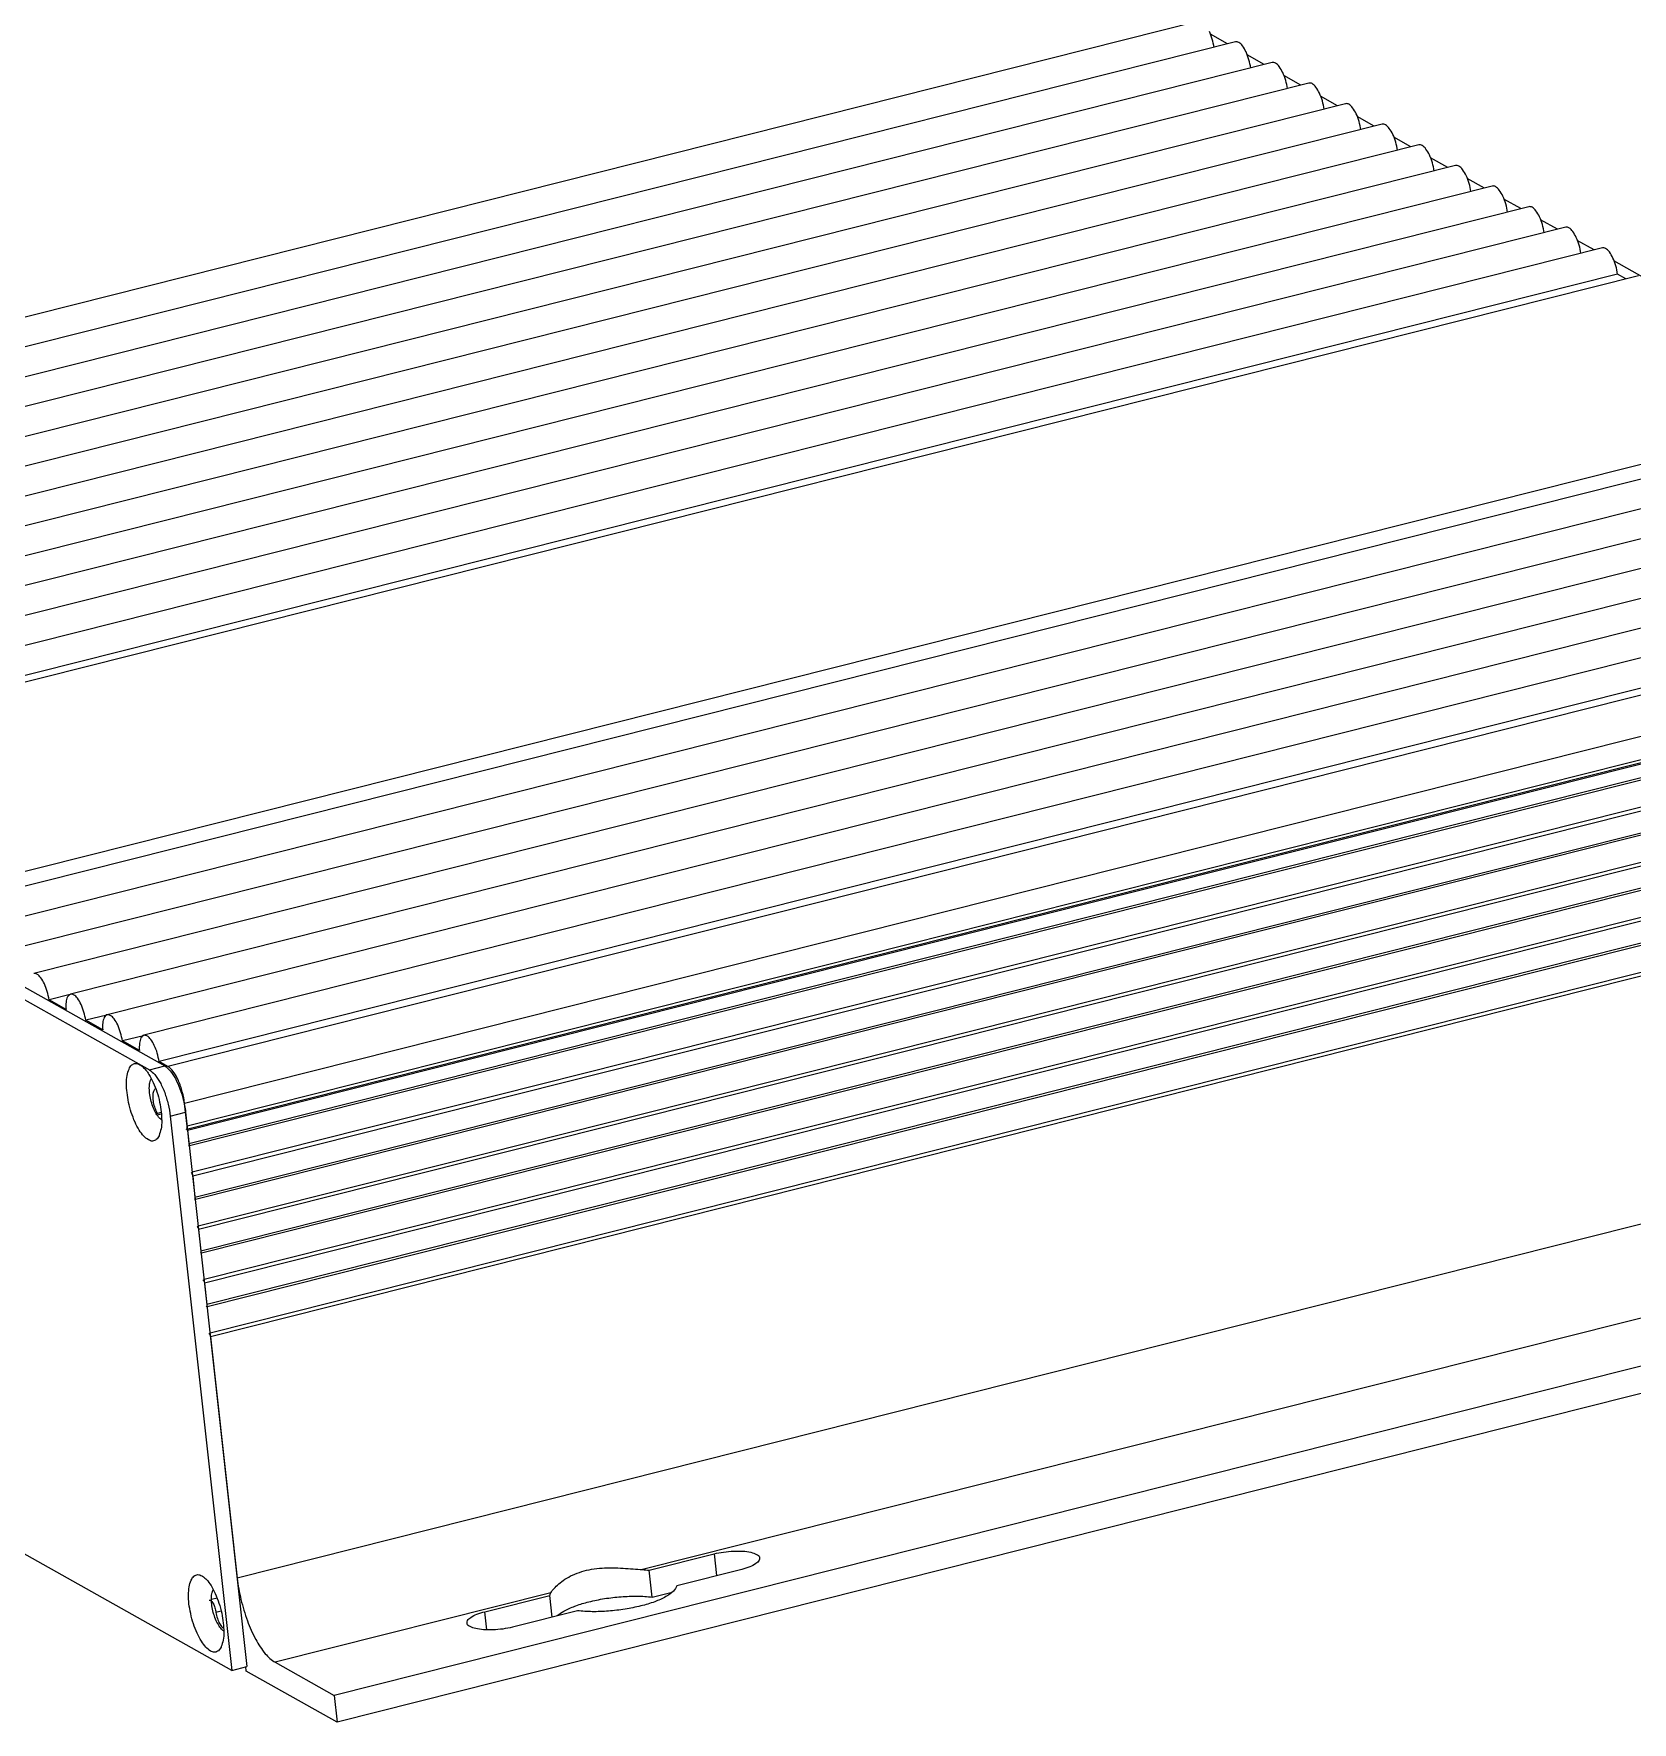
# Model space of a CAD drawing. Header units: millimetres. Extents: x 0 to 6709, y 0 to 2428.
# Drawn here: x 1223.5 to 1336, y 2025.9 to 2144.7 of the extents above; entities that cross this region are included whole.
import ezdxf

# ---------------------------------------------------------------- set-up
doc = ezdxf.new("R2010")
doc.units = ezdxf.units.MM
doc.layers.add('02___PRT_ALL_AXES', color=7, linetype='Continuous')
doc.layers.add('06___PRT_ALL_SURFS', color=7, linetype='Continuous')

msp = doc.modelspace()

# ---------------------------------------------------------------- linework, layer by layer
at = {"color": 7, "linetype": 'Continuous'}
for p, q in [((1373.26, 2102.58), (1234.29, 2067.54)), ((1373.37, 2101.63), (1234.39, 2066.6)), ((1234.43, 2066.47), (1373.33, 2101.48)), ((1373.51, 2099.6), (1234.62, 2064.59)), ((1373.62, 2099.36), (1234.65, 2064.33)), ((1373.79, 2097.85), (1234.81, 2062.82)), ((1234.85, 2062.69), (1373.75, 2097.71)), ((1373.93, 2095.83), (1235.04, 2060.81)), ((1374.04, 2095.59), (1235.06, 2060.56)), ((1374.2, 2094.08), (1235.23, 2059.05)), ((1235.26, 2058.92), (1374.17, 2093.94)), ((1374.35, 2092.06), (1235.45, 2057.04)), ((1374.46, 2091.82), (1235.48, 2056.79)), ((1374.62, 2090.31), (1235.65, 2055.28)), ((1235.68, 2055.15), (1374.59, 2090.16)), ((1374.77, 2088.28), (1235.87, 2053.27)), ((1374.87, 2088.04), (1235.9, 2053.01)), ((1376.76, 2071.06), (1237.78, 2036.02)), ((1232.44, 2068.69), (1232.15, 2068.62)), ((1234.29, 2067.54), (1234.39, 2066.6)), ((1234.65, 2064.33), (1234.81, 2062.82)), ((1383.58, 2062.8), (1244.61, 2027.76)), ((1235.06, 2060.56), (1235.23, 2059.05)), ((1383.79, 2060.91), (1244.82, 2025.88)), ((1353.57, 2058.61), (1266.32, 2036.62)), ((1235.48, 2056.79), (1235.65, 2055.28)), ((1235.9, 2053.01), (1237.78, 2036.02)), ((1266.78, 2036.58), (1271.35, 2037.73)), ((1271.35, 2037.73), (1271.52, 2036.2)), ((1266.99, 2034.69), (1266.78, 2036.58)), ((1273.29, 2036.64), (1268.72, 2035.49)), ((1236.05, 2035.11), (1236.09, 2035.2)), ((1259.86, 2034.99), (1240.45, 2030.1)), ((1266.99, 2034.69), (1268.4, 2035.04)), ((1236.38, 2034.62), (1235.97, 2034.51)), ((1255.22, 2033.66), (1259.79, 2034.81)), ((1259.96, 2033.28), (1259.79, 2034.81)), ((1261.55, 2034.05), (1261.62, 2034.08)), ((1236.65, 2033.7), (1236.29, 2033.61)), ((1255.36, 2032.38), (1255.22, 2033.66)), ((1261.73, 2033.73), (1257.16, 2032.57)), ((1238.42, 2029.47), (1238.39, 2029.79)), ((1244.82, 2025.88), (1238.42, 2029.47)), ((1240.45, 2030.1), (1244.61, 2027.76)), ((1244.61, 2027.76), (1244.82, 2025.88))]:
    msp.add_line(p, q, dxfattribs=at)
for points, start_tangent, end_tangent in [([(1230.03, 2070.2), (1229.99, 2070.83), (1230.04, 2071.4), (1230.17, 2071.86), (1230.37, 2072.15), (1230.63, 2072.25), (1230.93, 2072.16), (1231.03, 2072.1)], (-0.11009, 0.993922), (0.814391, -0.580317)), ([(1231.03, 2072.1), (1231.25, 2071.9), (1231.44, 2071.68)], (0.814391, -0.580317), (0.591954, -0.805972)), ([(1231.44, 2071.68), (1231.57, 2071.48), (1231.87, 2070.91), (1232.13, 2070.25), (1232.32, 2069.53), (1232.43, 2068.84)], (0.591954, -0.805972), (0.11009, -0.993922)), ([(1231.62, 2070.18), (1231.6, 2070.63), (1231.65, 2070.99), (1231.72, 2071.18)], (-0.11009, 0.993922), (0.510003, 0.860173)), ([(1232.28, 2067.15), (1232.09, 2066.9), (1231.83, 2066.79), (1231.53, 2066.88), (1231.21, 2067.14), (1230.89, 2067.56), (1230.59, 2068.13), (1230.33, 2068.8), (1230.14, 2069.51), (1230.03, 2070.2)], (-0.42969, -0.902976), (-0.11009, 0.993922)), ([(1231.85, 2069.22), (1231.7, 2069.69), (1231.62, 2070.18)], (-0.348495, 0.937311), (-0.11009, 0.993922)), ([(1232.04, 2068.8), (1231.85, 2069.22)], (-0.480771, 0.876846), (-0.348495, 0.937311)), ([(1232.25, 2068.48), (1232.04, 2068.8)], (-0.638979, 0.769224), (-0.480771, 0.876846)), ([(1232.46, 2068.29), (1232.25, 2068.48)], (-0.870383, 0.492375), (-0.638979, 0.769224)), ([(1232.43, 2068.84), (1232.47, 2068.21), (1232.42, 2067.64), (1232.29, 2067.18), (1232.28, 2067.15)], (0.11009, -0.993922), (-0.42969, -0.902976)), ([(1234.39, 2066.6), (1234.39, 2066.51), (1234.37, 2066.46), (1234.36, 2066.45)], (0.11009, -0.993922), (-0.977551, -0.210699)), ([(1234.54, 2064.57), (1234.58, 2064.52), (1234.62, 2064.43), (1234.65, 2064.33)], (0.868649, -0.495428), (0.11009, -0.993922)), ([(1234.81, 2062.82), (1234.81, 2062.73), (1234.79, 2062.68), (1234.78, 2062.68)], (0.11009, -0.993922), (-0.977551, -0.210699)), ([(1234.96, 2060.79), (1235, 2060.74), (1235.04, 2060.66), (1235.06, 2060.56)], (0.868649, -0.495428), (0.11009, -0.993922)), ([(1235.23, 2059.05), (1235.23, 2058.96), (1235.21, 2058.91), (1235.19, 2058.91)], (0.11009, -0.993922), (-0.980088, -0.198564)), ([(1235.37, 2057.02), (1235.42, 2056.97), (1235.46, 2056.89), (1235.48, 2056.79)], (0.880386, -0.474258), (0.11009, -0.993922)), ([(1235.65, 2055.28), (1235.65, 2055.19), (1235.62, 2055.14), (1235.61, 2055.13)], (0.11009, -0.993922), (-0.980088, -0.198564)), ([(1235.79, 2053.25), (1235.84, 2053.2), (1235.88, 2053.11), (1235.9, 2053.01)], (0.880386, -0.474258), (0.11009, -0.993922)), ([(1271.35, 2037.73), (1272.02, 2037.86), (1272.72, 2037.92), (1273.38, 2037.92), (1273.94, 2037.84), (1274.34, 2037.69), (1274.54, 2037.5), (1274.55, 2037.43)], (0.969664, 0.244441), (0.058947, -0.998261)), ([(1274.55, 2037.43), (1274.52, 2037.28), (1274.29, 2037.04), (1273.87, 2036.82), (1273.29, 2036.64)], (0.058947, -0.998261), (-0.969664, -0.244441)), ([(1234.39, 2034.22), (1234.36, 2034.85), (1234.41, 2035.42), (1234.54, 2035.88), (1234.74, 2036.16), (1235, 2036.27), (1235.3, 2036.18), (1235.4, 2036.12)], (-0.11009, 0.993922), (0.814391, -0.580317)), ([(1259.86, 2034.99), (1260.08, 2035.28), (1260.41, 2035.61), (1260.85, 2035.94), (1261.39, 2036.24), (1262.03, 2036.48), (1262.73, 2036.65), (1263.46, 2036.73), (1264.2, 2036.75), (1264.94, 2036.72), (1265.65, 2036.67), (1266.32, 2036.62)], (0.508184, 0.861248), (0.997874, -0.065177)), ([(1266.32, 2036.62), (1266.55, 2036.6), (1266.78, 2036.58)], (0.997874, -0.065177), (0.993185, -0.116552)), ([(1235.4, 2036.12), (1235.62, 2035.92), (1235.94, 2035.5), (1236.24, 2034.93), (1236.5, 2034.26), (1236.69, 2033.55), (1236.8, 2032.86)], (0.814391, -0.580317), (0.11009, -0.993922)), ([(1235.97, 2034.51), (1235.97, 2034.64), (1236.02, 2035.01), (1236.05, 2035.11)], (-0.009652, 0.999953), (0.346206, 0.938159)), ([(1237.78, 2036.02), (1238.05, 2034.51), (1238.5, 2033.02), (1239.09, 2031.71), (1239.76, 2030.7), (1240.45, 2030.1)], (0.11009, -0.993922), (0.871843, -0.489786)), ([(1259.79, 2034.81), (1259.82, 2034.9), (1259.86, 2034.99)], (0.228449, 0.973556), (0.508184, 0.861248)), ([(1268.72, 2035.49), (1268.48, 2035.1), (1267.95, 2034.72), (1267.17, 2034.36), (1266.19, 2034.06), (1265.08, 2033.84), (1263.91, 2033.7), (1262.77, 2033.66), (1261.73, 2033.73)], (-0.228449, -0.973556), (-0.993185, 0.116552)), ([(1236.65, 2031.17), (1236.46, 2030.91), (1236.2, 2030.81), (1235.9, 2030.89), (1235.58, 2031.16), (1235.26, 2031.58), (1234.96, 2032.14), (1234.7, 2032.81), (1234.51, 2033.53), (1234.39, 2034.22)], (-0.42969, -0.902976), (-0.11009, 0.993922)), ([(1235.8, 2034.47), (1235.94, 2034.42), (1235.99, 2034.38)], (0.97097, 0.239199), (0.692504, -0.721414)), ([(1235.99, 2034.2), (1235.97, 2034.51)], (-0.11009, 0.993922), (-0.009652, 0.999953)), ([(1235.99, 2034.38), (1236.09, 2034.24)], (0.692504, -0.721414), (0.484955, -0.874539)), ([(1236.07, 2033.71), (1235.99, 2034.2)], (-0.23258, 0.972577), (-0.11009, 0.993922)), ([(1236.09, 2034.24), (1236.22, 2033.94)], (0.484955, -0.874539), (0.31652, -0.948586)), ([(1236.22, 2033.94), (1236.29, 2033.61)], (0.31652, -0.948586), (0.138235, -0.990399)), ([(1260.31, 2033.38), (1260.77, 2033.7), (1261.55, 2034.05)], (0.742822, 0.669489), (0.936925, 0.349531)), ([(1261.62, 2034.08), (1262.53, 2034.35), (1263.64, 2034.58), (1264.8, 2034.71), (1265.95, 2034.75), (1266.99, 2034.69)], (0.940324, 0.34028), (0.993185, -0.116552)), ([(1236.41, 2032.82), (1236.22, 2033.24), (1236.07, 2033.71)], (-0.480771, 0.876846), (-0.23258, 0.972577)), ([(1236.29, 2033.61), (1236.39, 2033.19)], (0.138235, -0.990399), (0.302196, -0.953246)), ([(1236.39, 2033.19), (1236.54, 2032.82), (1236.73, 2032.56), (1236.81, 2032.49)], (0.302196, -0.953246), (0.84906, -0.528297)), ([(1236.62, 2032.49), (1236.41, 2032.82)], (-0.638979, 0.769224), (-0.480771, 0.876846)), ([(1236.8, 2032.86), (1236.84, 2032.23), (1236.79, 2031.65), (1236.66, 2031.2), (1236.65, 2031.17)], (0.11009, -0.993922), (-0.42969, -0.902976)), ([(1253.96, 2032.87), (1253.99, 2033.03), (1254.22, 2033.26), (1254.64, 2033.48), (1255.22, 2033.66)], (-0.058947, 0.998261), (0.969664, 0.244441)), ([(1257.16, 2032.57), (1256.48, 2032.44), (1255.78, 2032.38), (1255.12, 2032.39), (1254.57, 2032.47), (1254.17, 2032.61), (1253.97, 2032.8), (1253.96, 2032.87)], (-0.969664, -0.244441), (-0.058947, 0.998261)), ([(1236.83, 2032.3), (1236.62, 2032.49)], (-0.870383, 0.492375), (-0.638979, 0.769224))]:
    msp.add_spline(points, degree=3, dxfattribs=dict(at, start_tangent=start_tangent, end_tangent=end_tangent))
at = {"layer": '02___PRT_ALL_AXES', "color": 7, "linetype": 'Continuous'}
for p, q in [((1307.49, 2144.03), (1306.28, 2144.71)), ((1310.07, 2142.58), (1308.87, 2143.26)), ((1312.65, 2141.13), (1311.45, 2141.81)), ((1315.23, 2139.68), (1314.03, 2140.36)), ((1317.81, 2138.23), (1316.61, 2138.91)), ((1320.39, 2136.78), (1319.19, 2137.46)), ((1322.98, 2135.33), (1321.78, 2136.01)), ((1325.56, 2133.88), (1324.36, 2134.56)), ((1328.14, 2132.43), (1326.94, 2133.11)), ((1330.72, 2130.98), (1329.52, 2131.65)), ((1333.3, 2129.53), (1332.1, 2130.2)), ((1354.14, 2117.82), (1334.68, 2128.75)), ((1164.82, 2109.32), (1231.6, 2071.8)), ((1165.89, 2109.59), (1232.68, 2072.08)), ((1231.6, 2071.8), (1232.68, 2072.08)), ((1233.99, 2069.71), (1234, 2069.65)), ((1234, 2069.65), (1234.08, 2069.3)), ((1237.4, 2029.53), (1168.24, 2068.37)), ((1233.07, 2068.54), (1234.15, 2068.82)), ((1233.07, 2068.54), (1237.4, 2029.53)), ((1234.15, 2068.82), (1238.47, 2029.8)), ((1237.4, 2029.53), (1238.47, 2029.8))]:
    msp.add_line(p, q, dxfattribs=at)
for points, start_tangent, end_tangent in [([(1232.68, 2072.08), (1233.06, 2071.74), (1233.43, 2071.19), (1233.75, 2070.47), (1233.99, 2069.71)], (0.871843, -0.489786), (0.241017, -0.970521)), ([(1231.6, 2071.8), (1231.98, 2071.47), (1232.35, 2070.92), (1232.68, 2070.2), (1232.81, 2069.8)], (0.871843, -0.489786), (0.291561, -0.956552)), ([(1232.81, 2069.8), (1232.93, 2069.38), (1233.07, 2068.54)], (0.291561, -0.956552), (0.11009, -0.993922)), ([(1234.08, 2069.3), (1234.15, 2068.82)], (0.183148, -0.983085), (0.11009, -0.993922))]:
    msp.add_spline(points, degree=3, dxfattribs=dict(at, start_tangent=start_tangent, end_tangent=end_tangent))
at = {"layer": '06___PRT_ALL_SURFS', "color": 7, "linetype": 'Continuous'}
for p, q in [((1305.47, 2145.62), (1166.49, 2110.59)), ((1308.05, 2144.18), (1169.07, 2109.14)), ((1310.63, 2142.73), (1171.66, 2107.69)), ((1313.21, 2141.27), (1174.24, 2106.24)), ((1315.79, 2139.82), (1176.82, 2104.79)), ((1318.38, 2138.37), (1179.4, 2103.34)), ((1320.96, 2136.92), (1181.98, 2101.89)), ((1323.54, 2135.47), (1184.57, 2100.44)), ((1326.12, 2134.02), (1187.15, 2098.99)), ((1328.7, 2132.57), (1189.73, 2097.54)), ((1331.29, 2131.12), (1192.31, 2096.09)), ((1333.87, 2129.67), (1194.89, 2094.64)), ((1334.94, 2127.82), (1195.96, 2092.79)), ((1336.4, 2127.71), (1197.43, 2092.68)), ((1335.53, 2127.49), (1334.94, 2127.82)), ((1352.77, 2118.51), (1213.8, 2083.48)), ((1354.69, 2117.96), (1215.72, 2082.93)), ((1357.28, 2116.51), (1218.3, 2081.48)), ((1359.86, 2115.06), (1220.88, 2080.03)), ((1362.44, 2113.61), (1223.47, 2078.58)), ((1365.02, 2112.16), (1226.05, 2077.13)), ((1367.6, 2110.72), (1228.63, 2075.68)), ((1370.18, 2109.27), (1231.21, 2074.24)), ((1371.25, 2107.42), (1232.28, 2072.39)), ((1371.88, 2107.07), (1232.9, 2072.04)), ((1373.06, 2104.46), (1234.08, 2069.43)), ((1373.23, 2102.86), (1234.26, 2067.83)), ((1373.18, 2102.64), (1234.31, 2067.63)), ((1226.02, 2077.11), (1224.54, 2076.73)), ((1225.74, 2076.06), (1224.54, 2076.73)), ((1228.61, 2075.66), (1227.12, 2075.29)), ((1228.32, 2074.61), (1227.12, 2075.29)), ((1231.19, 2074.21), (1229.7, 2073.84)), ((1230.9, 2073.16), (1229.7, 2073.84)), ((1232.9, 2072.04), (1232.28, 2072.39)), ((1232.03, 2068.81), (1232.17, 2068.74)), ((1232.44, 2068.8), (1232.17, 2068.74)), ((1234.26, 2067.83), (1234.08, 2069.43))]:
    msp.add_line(p, q, dxfattribs=at)
for points, start_tangent, end_tangent in [([(1306.54, 2143.78), (1306.41, 2144.36), (1306.21, 2144.91)], (-0.137656, 0.99048), (-0.429247, 0.903187)), ([(1309.12, 2142.33), (1308.99, 2142.91), (1308.79, 2143.46), (1308.54, 2143.89), (1308.27, 2144.13), (1308.05, 2144.18)], (-0.1358, 0.990736), (-0.976771, -0.214285)), ([(1311.7, 2140.88), (1311.58, 2141.46), (1311.37, 2142.01), (1311.12, 2142.43), (1310.86, 2142.68), (1310.63, 2142.72)], (-0.1358, 0.990736), (-0.976771, -0.214285)), ([(1314.28, 2139.43), (1314.16, 2140.01), (1313.95, 2140.56), (1313.7, 2140.98), (1313.44, 2141.23), (1313.21, 2141.27)], (-0.1358, 0.990736), (-0.976771, -0.214285)), ([(1316.86, 2137.98), (1316.74, 2138.56), (1316.54, 2139.11), (1316.28, 2139.53), (1316.02, 2139.78), (1315.79, 2139.82)], (-0.1358, 0.990736), (-0.976771, -0.214285)), ([(1319.45, 2136.53), (1319.32, 2137.11), (1319.12, 2137.66), (1318.87, 2138.08), (1318.6, 2138.33), (1318.38, 2138.37)], (-0.1358, 0.990736), (-0.976771, -0.214285)), ([(1322.03, 2135.08), (1321.9, 2135.66), (1321.7, 2136.21), (1321.45, 2136.63), (1321.18, 2136.88), (1320.96, 2136.92)], (-0.1358, 0.990736), (-0.976771, -0.214285)), ([(1324.61, 2133.63), (1324.49, 2134.21), (1324.28, 2134.76), (1324.03, 2135.18), (1323.76, 2135.43), (1323.54, 2135.47)], (-0.1358, 0.990736), (-0.976771, -0.214285)), ([(1327.19, 2132.18), (1327.07, 2132.76), (1326.86, 2133.31), (1326.61, 2133.73), (1326.35, 2133.98), (1326.12, 2134.02)], (-0.1358, 0.990736), (-0.976771, -0.214285)), ([(1329.77, 2130.73), (1329.65, 2131.31), (1329.45, 2131.85), (1329.19, 2132.28), (1328.93, 2132.53), (1328.7, 2132.57)], (-0.1358, 0.990736), (-0.976771, -0.214285)), ([(1332.36, 2129.27), (1332.23, 2129.86), (1332.03, 2130.4), (1331.78, 2130.83), (1331.51, 2131.08), (1331.29, 2131.12)], (-0.1358, 0.990736), (-0.976771, -0.214285)), ([(1334.94, 2127.82), (1334.81, 2128.41), (1334.61, 2128.95), (1334.36, 2129.38), (1334.09, 2129.63), (1333.87, 2129.67)], (-0.1358, 0.990736), (-0.976771, -0.214285)), ([(1224.54, 2076.73), (1224.41, 2077.32), (1224.21, 2077.86), (1223.96, 2078.29), (1223.69, 2078.54), (1223.47, 2078.58)], (-0.1358, 0.990736), (-0.976771, -0.214285)), ([(1226.05, 2077.13), (1226.03, 2077.12), (1225.84, 2076.94), (1225.74, 2076.57), (1225.74, 2076.06)], (-0.976771, -0.214285), (0.083311, -0.996524)), ([(1227.12, 2075.29), (1226.99, 2075.87), (1226.79, 2076.41), (1226.54, 2076.84), (1226.27, 2077.09), (1226.05, 2077.13)], (-0.1358, 0.990736), (-0.976771, -0.214285)), ([(1228.63, 2075.68), (1228.61, 2075.68), (1228.43, 2075.5), (1228.32, 2075.12), (1228.32, 2074.61)], (-0.976804, -0.214133), (0.083311, -0.996524)), ([(1229.7, 2073.84), (1229.57, 2074.42), (1229.37, 2074.97), (1229.12, 2075.39), (1228.85, 2075.64), (1228.63, 2075.68)], (-0.136011, 0.990707), (-0.976804, -0.214133)), ([(1231.21, 2074.23), (1231.19, 2074.23), (1231.01, 2074.05), (1230.91, 2073.68), (1230.9, 2073.16)], (-0.976771, -0.214285), (0.083311, -0.996524)), ([(1232.28, 2072.39), (1232.16, 2072.97), (1231.95, 2073.52), (1231.7, 2073.94), (1231.43, 2074.19), (1231.21, 2074.23)], (-0.1358, 0.990736), (-0.976771, -0.214285)), ([(1234.08, 2069.43), (1233.92, 2070.26), (1233.64, 2071.05), (1233.28, 2071.68), (1232.9, 2072.04)], (-0.11009, 0.993922), (-0.871843, 0.489786)), ([(1232.17, 2068.74), (1232.01, 2069.1), (1231.9, 2069.51), (1231.86, 2069.91), (1231.89, 2070.24), (1231.99, 2070.44), (1232.04, 2070.48)], (-0.486422, 0.873724), (0.897042, 0.441946)), ([(1234.2, 2067.61), (1234.22, 2067.62), (1234.26, 2067.69), (1234.26, 2067.83)], (0.978266, 0.207355), (-0.11009, 0.993922))]:
    msp.add_spline(points, degree=3, dxfattribs=dict(at, start_tangent=start_tangent, end_tangent=end_tangent))

doc.saveas('drawing.dxf')
